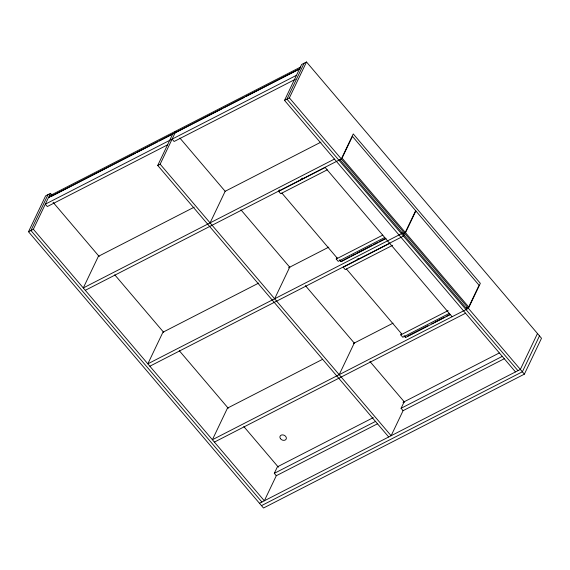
<?xml version="1.0" encoding="UTF-8"?>
<svg xmlns="http://www.w3.org/2000/svg" width="570" height="570" viewBox="0 0 570 570"><rect width="100%" height="100%" fill="white"/><g stroke="black" fill="none" stroke-linecap="round" stroke-linejoin="round"><path stroke-width="0.85" d="M515.501 371.918L284.523 100.377L301.644 64.481L306.503 61.988L541.5 338.259L524.379 374.155L263.497 508.012L28.5 231.741L45.621 195.845L50.481 193.358L52.205 195.389M48.051 194.598L30.93 230.501L261.908 502.042M28.5 231.741L33.359 229.254L50.481 193.358M49.041 197.562L49.946 195.66L175.118 131.435L174.206 133.337L159.158 141.061M388.704 436.976L157.726 165.435L172.796 133.836M157.726 165.435L160.156 164.189L175.225 132.589M210.088 222.891L225.157 191.292L321.003 142.108M304.074 63.234L286.952 99.13L517.93 370.671M284.523 100.377L289.382 97.883L306.503 61.988M327.251 169.824L280.682 193.715L278.673 191.356L279.414 189.803M274.64 298.78L289.71 267.18M384.793 237.476L338.231 261.366L336.214 259.001L336.956 257.455M339.442 259.92L340.938 261.68L349.852 256.778M377.711 423.681L276.293 475.722L274.284 473.357L277.398 466.83L373.264 417.639M276.507 475.266L264.33 500.795L33.359 229.254M402.185 232.14L401.437 233.714L147.837 363.838L162.913 332.239L258.78 283.048M404.201 234.505L403.446 236.08L149.853 366.204M339.193 374.668L354.262 343.069M449.345 313.365L402.783 337.255L400.767 334.896L401.508 333.343M403.995 335.815L405.491 337.568L405.697 337.134L404.7 335.965M404.194 401.772L401.08 408.298L403.09 410.657L504.478 358.637M403.19 410.45L391.127 435.729L160.156 164.189M465.989 309.61L467.122 307.223M537.481 333.528L520.353 369.424L259.478 503.289M539.491 335.894L522.369 371.79L261.488 505.647M48.429 197.655L299.599 68.778M51.414 196.344L135.389 153.252M136.971 152.439L157.569 141.873M222.015 108.806L174.484 133.195L175.396 131.292L300.561 67.068L299.649 68.97L245.784 96.608M223.604 107.994L244.195 97.427M296.486 75.304L45.315 204.181L47.324 206.54L167.758 144.744M295.324 79.294L174.099 141.495L172.112 139.116M194.228 207.159L98.361 256.35L83.284 287.95L334.455 159.073M301.259 178.944L302.848 178.132M85.3 290.315L341.323 158.945L353.257 133.929L480.346 283.34L468.419 308.363L212.389 439.734L227.466 408.127L322.542 359.342M278.673 191.356L325.242 167.459M288.498 267.8L328.812 247.116M336.214 259.001L382.784 235.111M351.434 255.966L355.395 253.935M356.977 253.123L372.018 245.399M373.599 244.587L377.561 242.556M379.143 241.744L385.477 238.495M340.938 261.68L386.061 238.524M404.664 232.745L402.84 233.679L339.642 159.372M404.892 233.009L403.076 233.949L466.274 308.249L468.098 307.315M357.105 259.3L358.694 258.488M389.795 243.354L343.226 267.245L345.242 269.61L392.595 245.307M353.443 343.489L393.058 323.161M400.767 334.896L448.127 310.593M407.279 336.321L427.863 325.762M431.818 323.732L433.407 322.919M434.988 322.107L444.486 317.226M446.068 316.414L450.029 314.384M405.491 337.568L450.614 314.412M214.406 442.092L465.569 313.215M402.976 402.392L499.242 352.994M274.284 473.357L375.701 421.316M401.052 408.305L502.469 356.271M289.382 97.883L524.379 374.155M325.014 167.309L452.11 316.728M340.147 260.077L341.145 261.245M281.879 193.08L337.419 258.374M346.432 268.969L401.394 333.593M179.835 138.004L225.335 191.506M240.889 209.788L289.852 267.344M305.406 285.627L354.362 343.19M369.916 361.473L404.472 402.099M53.074 202.307L99.18 256.507M114.741 274.797L163.725 332.388M179.279 350.678L228.264 408.262M243.825 426.559L278.402 467.208M352.445 136.373L342.071 158.125L405.27 232.432L415.651 210.672L352.445 136.373M415.879 210.943L405.505 232.703L468.704 307.002L479.078 285.249L415.879 210.943M280.469 438.693A3.377 2.586 25.5 0 0 286.069 439.278A3.377 2.586 25.5 0 0 282.863 434.889A3.377 2.586 25.5 0 0 280.469 438.693"/></g></svg>
